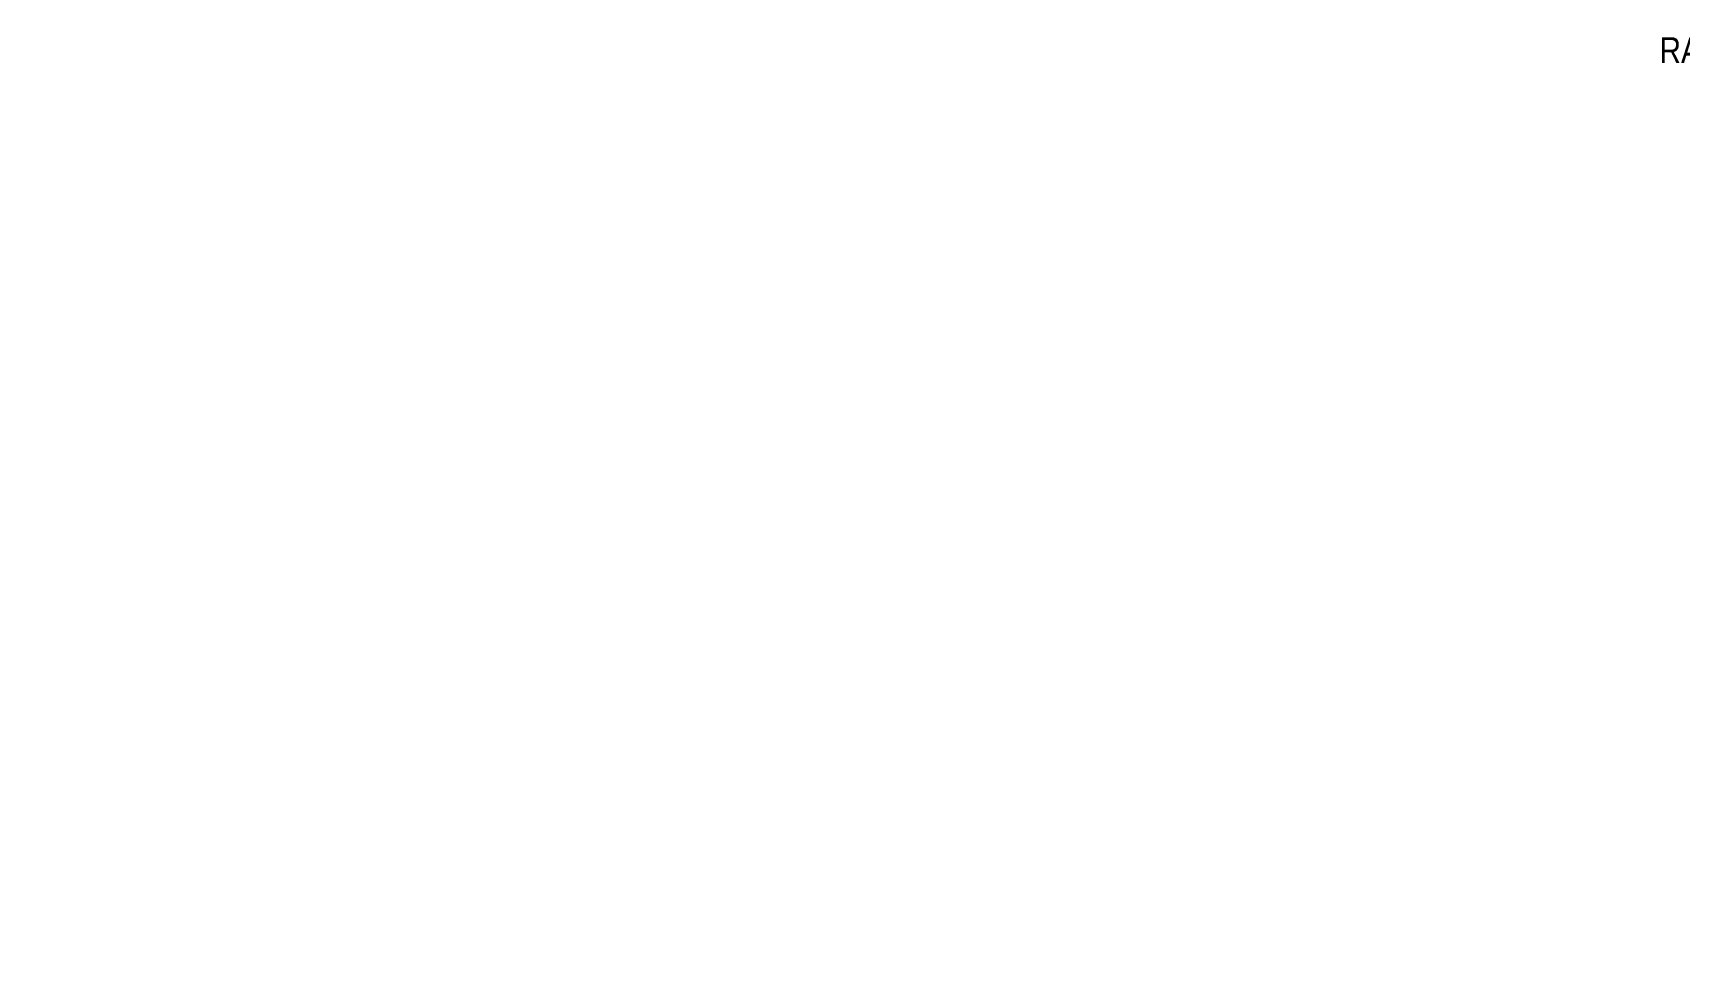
# Model space of a CAD drawing. Header units: feet. Extents: x -240 to 187, y -35 to 11.
# Drawn here: x -77.5 to -8.9, y -27.3 to 10.9 of the extents above; entities that cross this region are included whole.
import ezdxf
from ezdxf import colors
from ezdxf.entities.mleader import LeaderData, LeaderLine
from ezdxf.math import Vec2, Vec3

# ---------------------------------------------------------------- set-up
doc = ezdxf.new("R2010")
doc.units = ezdxf.units.FT
doc.header["$MEASUREMENT"] = 0
doc.layers.add('Text', color=20, linetype='Continuous', lineweight=0)
doc.styles.get("Standard").update_dxf_attribs({"font": 'ARIALN.TTF'})

# ---------------------------------------------------------------- blocks, each defined once
blk = doc.blocks.new('_Dot')
at = {"color": 0, "linetype": 'ByBlock', "lineweight": -2}
blk.add_line((-0.5, 0), (-1, 0), dxfattribs=at)
at = {"color": 0, "linetype": 'ByBlock', "const_width": 0.5}
blk.add_lwpolyline([(-0.25, 0, 1), (0.25, 0, 1)], format="xyb", close=True, dxfattribs=at)

msp = doc.modelspace()

# ---------------------------------------------------------------- leaders
at = {"layer": 'Text'}
ml = msp.add_multileader_mtext('Standard', dxfattribs=at)
ml.set_content('RAM 203 SBS/ GLASS PROTECTION COURSE', color=256)
ml.set_leader_properties(color=256, lineweight=0)
ml.set_arrow_properties(name='DOT')
ml.build(insert=Vec2(0, 0))
ml.multileader.update_dxf_attribs({"text_left_attachment_type": 2, "text_right_attachment_type": 2, "dogleg_length": 0.36, "arrow_head_size": 0.75, "scale": 12})
ctx = ml.context
ctx.base_point, ctx.scale, ctx.char_height, ctx.arrow_head_size, ctx.landing_gap_size, ctx.plane_origin = Vec3(2.999976873252722, 9.229443258359254), 12, 1.08, 0.75, 0.54, Vec3(2.1049699779734965, -2.8342281334849844)
ctx.left_attachment, ctx.right_attachment, ctx.text_align_type = 2, 2, 2
notes = []
notes.append((ctx, [(1, (1, 1, 0), (27.196200677060688, 9.229443258359254), (-1, 0), 9.531503476386408, [(0, [(29.024005754553173, -10.954753870274985)], 0, [])])]))
ctx.mtext.insert, ctx.mtext.width, ctx.mtext.alignment, ctx.mtext.flow_direction = Vec3(17.124697200674177, 10.697806150582991), 15.900717047923536, 3, 5
ml = msp.add_multileader_mtext('Standard', dxfattribs=at)
ml.set_content('RAM 203 SBS/ GLASS PROTECTION COURSE', color=256)
ml.set_leader_properties(color=256, lineweight=0)
ml.set_arrow_properties(name='DOT')
ml.build(insert=Vec2(0, 0))
ml.multileader.update_dxf_attribs({"text_left_attachment_type": 2, "text_right_attachment_type": 2, "dogleg_length": 0.36, "arrow_head_size": 0.75, "scale": 12})
ctx = ml.context
ctx.base_point, ctx.scale, ctx.char_height, ctx.arrow_head_size, ctx.landing_gap_size, ctx.plane_origin = Vec3(133.14502853161886, 9.349459790219015), 12, 1.08, 0.75, 0.54, Vec3(132.25002163633962, -2.70375140020127)
ctx.left_attachment, ctx.right_attachment, ctx.text_align_type = 2, 2, 2
notes.append((ctx, [(1, (1, 1, 0), (157.34125233542682, 9.349459790219015), (-1, 0), 9.531503476386408, [(0, [(159.1690574129193, -10.82427713699127)], 0, [])])]))
ctx.mtext.insert, ctx.mtext.width, ctx.mtext.alignment, ctx.mtext.flow_direction = Vec3(147.2697488590403, 10.817822682442767), 18.372752883475187, 3, 5
ml = msp.add_multileader_mtext('Standard', dxfattribs=at)
ml.set_content('PRIMER', color=256)
ml.set_leader_properties(color=256, lineweight=0)
ml.set_arrow_properties(name='DOT')
ml.build(insert=Vec2(0, 0))
ml.multileader.update_dxf_attribs({"text_left_attachment_type": 2, "text_right_attachment_type": 2, "dogleg_length": 0.36, "arrow_head_size": 0.75, "scale": 12})
ctx = ml.context
ctx.base_point, ctx.scale, ctx.char_height, ctx.arrow_head_size, ctx.landing_gap_size, ctx.plane_origin = Vec3(11.886034172024864, -26.4200813289237), 12, 1.08, 0.75, 0.54, Vec3(-6.27104214799931, -3.729219503602721)
ctx.left_attachment, ctx.right_attachment, ctx.text_align_type = 2, 2, 2
notes.append((ctx, [(1, (1, 1, 0), (19.405108023123603, -26.4200813289237), (-1, 0), 1.740410822449352, [(0, [(21.764634128095395, -12.662947482882359)], 0, [])])]))
ctx.mtext.insert, ctx.mtext.width, ctx.mtext.alignment, ctx.mtext.flow_direction = Vec3(17.12469720067429, -25.88008132892371), 21.401262265572225, 3, 5
ml = msp.add_multileader_mtext('Standard', dxfattribs=at)
ml.set_content('PRIMER', color=256)
ml.set_leader_properties(color=256, lineweight=0)
ml.set_arrow_properties(name='DOT')
ml.build(insert=Vec2(0, 0))
ml.multileader.update_dxf_attribs({"text_left_attachment_type": 2, "text_right_attachment_type": 2, "dogleg_length": 0.36, "arrow_head_size": 0.75, "scale": 12})
ctx = ml.context
ctx.base_point, ctx.scale, ctx.char_height, ctx.arrow_head_size, ctx.landing_gap_size, ctx.plane_origin = Vec3(142.031085830391, -26.18147115142895), 12, 1.08, 0.75, 0.54, Vec3(123.87400951036682, -3.5987427703190065)
ctx.left_attachment, ctx.right_attachment, ctx.text_align_type = 2, 2, 2
notes.append((ctx, [(1, (1, 1, 0), (149.55015968148973, -26.18147115142895), (-1, 0), 1.740410822449352, [(0, [(151.80526579115485, -12.532470749598644)], 0, [])])]))
ctx.mtext.insert, ctx.mtext.width, ctx.mtext.alignment, ctx.mtext.flow_direction = Vec3(147.26974885904042, -25.64147115142896), 21.401262265572225, 3, 5
for ctx, leaders in notes:
    for number, flags, end, landing, length, lines in leaders:
        leader = LeaderData()
        leader.index, (leader.has_last_leader_line, leader.has_dogleg_vector, leader.attachment_direction) = number, flags
        leader.last_leader_point, leader.dogleg_vector, leader.dogleg_length = Vec3(end), Vec3(landing), length
        for number, points, colour, breaks in lines:
            line = LeaderLine()
            line.index, line.vertices, line.color, line.breaks = number, Vec3.list(points), colors.encode_raw_color(colour), breaks
            leader.lines.append(line)
        ctx.leaders.append(leader)

doc.saveas('drawing.dxf')
